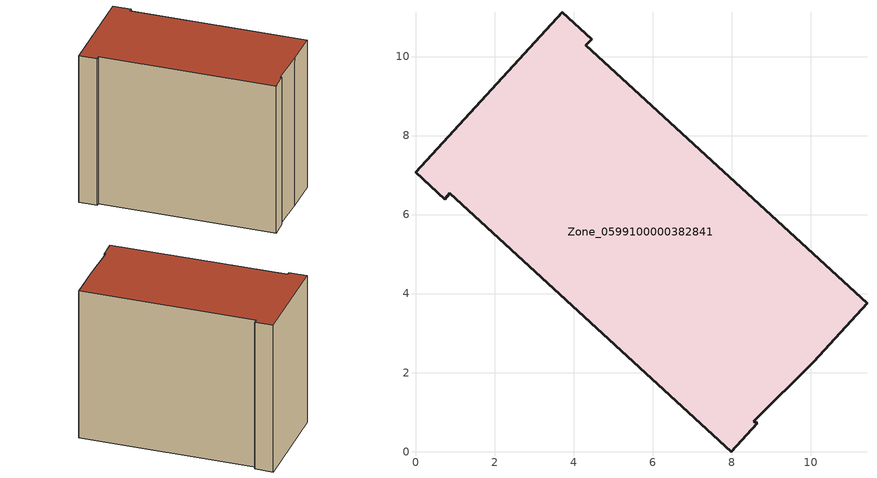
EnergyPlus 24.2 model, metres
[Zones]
Zone_0599100000382841
 floor ground (C_G): 10.07,2.28 8.56,0.76 8.65,0.72 7.99,0 0.87,6.54 0.74,6.39 0,7.07 3.72,11.12 4.46,10.44 4.31,10.29 11.43,3.76 z0
 wall outside (C_F): 3.72,11.12 0,7.07 0.74,6.39 0.87,6.54 7.99,0 8.65,0.72 8.56,0.76 10.07,2.28 11.43,3.76 4.31,10.29 4.46,10.44 3.72,11.12 z0:8.69
 roof outside (C_R): 8.56,0.76 10.07,2.28 11.43,3.76 4.31,10.29 4.46,10.44 3.72,11.12 0,7.07 0.74,6.39 0.87,6.54 7.99,0 8.65,0.72 z8.69
[BUILDING]
Pand.0599100000382841: North Axis=0; Terrain=City; Loads Convergence Tolerance Value=0.04; Temperature Convergence Tolerance Value=0.4; Solar Distribution=FullExterior; Maximum Number of Warmup Days=25; Minimum Number of Warmup Days=1
[Site:Location]
Rotterdam.The.Hague.AP_ZH_NLD Design_Conditions: Latitude=51.96; Longitude=4.45; Time Zone=1; Elevation=-4.5
[SITE:GROUNDTEMPERATURE:BUILDINGSURFACE]
18, 18, 18, 18, 18, 18, 18, 18, 18, 18, 18, 18
[MATERIAL] Thermal Absorptance=0.9; Solar Absorptance=0.7; Visible Absorptance=0.7
Name | Roughness | Thickness | Conductivity | Density | Specific Heat
G.TI.1992-2005 | MediumSmooth | 0.15 | 0.06 | 540 | 1210
F.TI.1992-2005 | Rough | 0.3 | 0.12 | 1920 | 840
R.TI.1992-2005 | MediumRough | 0.2 | 0.08 | 1500 | 1000
[CONSTRUCTION]
C_G: G.TI.1992-2005
C_F: F.TI.1992-2005
C_R: R.TI.1992-2005
[ZONE]
Zone_0599100000382841: Type=1; Multiplier=1; Ceiling Height=Autocalculate; Volume=Autocalculate; Floor Area=autocalculate; Part of Total Floor Area=Yes
[ZONEINFILTRATION:DESIGNFLOWRATE]
Infil_Zone_0599100000382841: Zone or ZoneList or Space or SpaceList=Zone_0599100000382841; Schedule=AlwaysOn; Design Flow Rate Calculation Method=Flow/Area; Flow Rate per Floor Area=0.0015; Constant Term Coefficient=1; Temperature Term Coefficient=0; Velocity Term Coefficient=0; Velocity Squared Term Coefficient=0
[HVACTEMPLATE:ZONE:IDEALLOADSAIRSYSTEM]
Zone_0599100000382841: Maximum Heating Supply Air Temperature=50; Minimum Cooling Supply Air Temperature=13; Maximum Heating Supply Air Humidity Ratio=0.0156; Minimum Cooling Supply Air Humidity Ratio=0.0077; Heating Limit=NoLimit; Cooling Limit=NoLimit; Dehumidification Control Type=ConstantSensibleHeatRatio; Cooling Sensible Heat Ratio=0.7; Dehumidification Setpoint=60; Humidification Control Type=None; Humidification Setpoint=30; Outdoor Air Method=None; Outdoor Air Flow Rate per Person=0.00944; Outdoor Air Flow Rate per Zone Floor Area=0; Outdoor Air Flow Rate per Zone=0; Demand Controlled Ventilation Type=None; Outdoor Air Economizer Type=NoEconomizer; Heat Recovery Type=None; Sensible Heat Recovery Effectiveness=0.7; Latent Heat Recovery Effectiveness=0.65
[ZONECONTROL:THERMOSTAT]
ThermostatControl_Zone_0599100000382841: Zone or ZoneList=Zone_0599100000382841; Control Type Schedule=DualSetpointControlType; Control 1=Thermostat_Zone_0599100000382841; Temperature Difference Between Cutout And Setpoint=0
[THERMOSTATSETPOINT:DUALSETPOINT]
Thermostat_Zone_0599100000382841: Heating Setpoint Temperature Schedule=HeatingSetpoint_Zone_0599100000382841; Cooling Setpoint Temperature Schedule=CoolingSetpoint_Zone_0599100000382841
[SCHEDULE:COMPACT]
HeatingSetpoint_Zone_0599100000382841: Through: 12/31, For: AllDays, Until: 24:00, 21
CoolingSetpoint_Zone_0599100000382841: Through: 12/31, For: AllDays, Until: 24:00, 24
DualSetpointControlType: Through: 12/31, For: AllDays, Until: 24:00, 4
AlwaysOn: Through: 12/31, For: AllDays, Until: 24:00, 1
